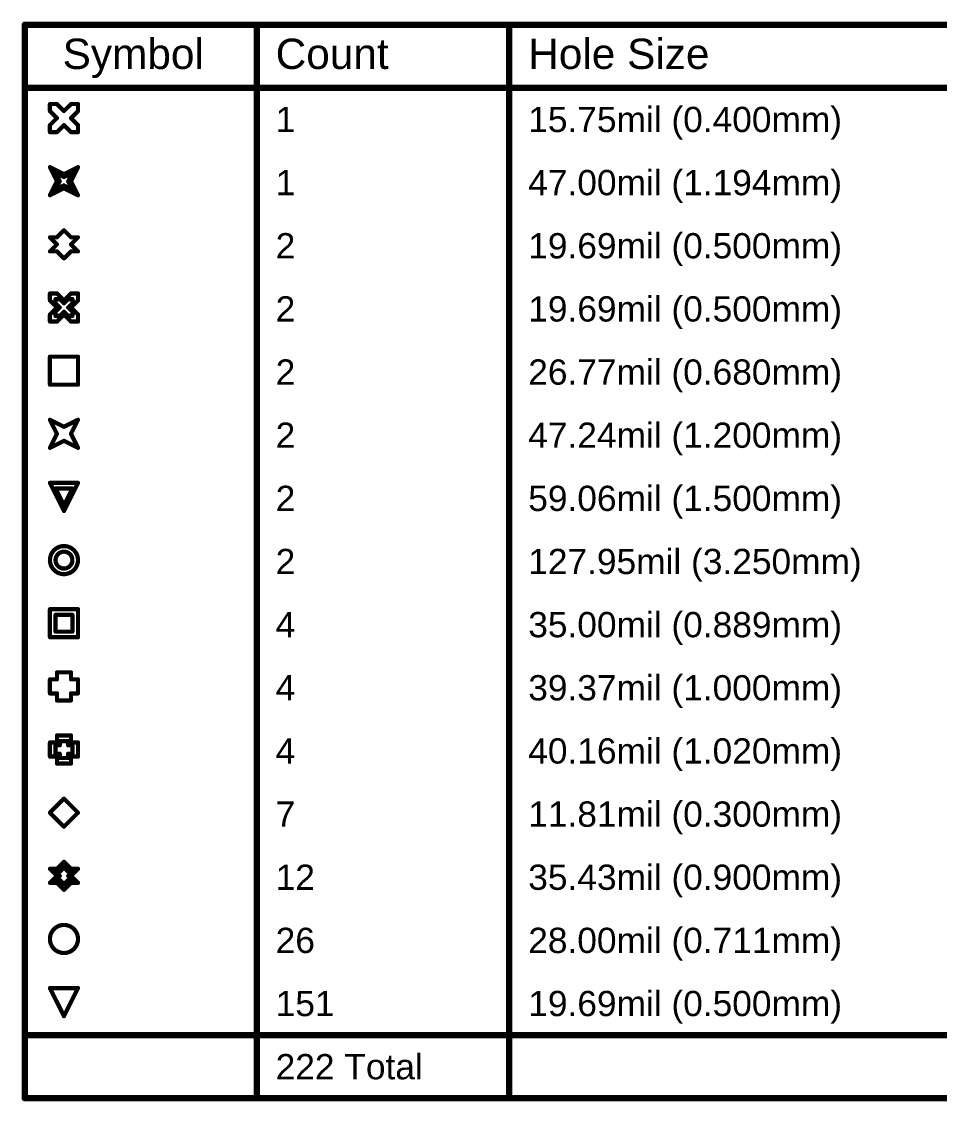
# Model space of a CAD drawing. Header units: inches. Extents: x 0 to 423, y -3 to 110.
# Drawn here: x 74.1 to 129.5, y 45 to 110.2 of the extents above; entities that cross this region are included whole.
import ezdxf

# ---------------------------------------------------------------- set-up
doc = ezdxf.new("R2010")
doc.units = ezdxf.units.IN
doc.layers.add('Drill Drawing', color=1, linetype='Continuous')
doc.styles.add('Arial', font='', dxfattribs={"height": 0.2})
doc.styles.get('Arial').set_extended_font_data('Arial')

msp = doc.modelspace()

# ---------------------------------------------------------------- linework, layer by layer
at = {"layer": 'Drill Drawing'}
for points in [[(74.282, 109.981, 0.381, 0.381, 0), (422.824, 109.981, 0.381, 0.381, 0)], [(74.282, 45.211, 0.381, 0.381, 0), (74.282, 109.981, 0.381, 0.381, 0)], [(88.275, 45.211, 0.381, 0.381, 0), (88.275, 109.981, 0.381, 0.381, 0)], [(103.511, 45.211, 0.381, 0.381, 0), (103.511, 109.981, 0.381, 0.381, 0)], [(74.282, 106.171, 0.381, 0.381, 0), (422.824, 106.171, 0.381, 0.381, 0)], [(75.801, 104.774, 0.254, 0.254, 0), (75.801, 105.197, 0.254, 0.254, 0)], [(75.801, 105.197, 0.254, 0.254, 0), (76.224, 105.197, 0.254, 0.254, 0)], [(75.801, 104.774, 0.254, 0.254, 0), (76.224, 104.35, 0.254, 0.254, 0)], [(76.224, 105.197, 0.254, 0.254, 0), (76.648, 104.774, 0.254, 0.254, 0)], [(76.648, 104.774, 0.254, 0.254, 0), (77.071, 105.197, 0.254, 0.254, 0)], [(77.071, 105.197, 0.254, 0.254, 0), (77.494, 105.197, 0.254, 0.254, 0)], [(77.071, 104.35, 0.254, 0.254, 0), (77.494, 104.774, 0.254, 0.254, 0)], [(77.494, 104.774, 0.254, 0.254, 0), (77.494, 105.197, 0.254, 0.254, 0)], [(75.801, 103.927, 0.254, 0.254, 0), (76.224, 104.35, 0.254, 0.254, 0)], [(77.071, 104.35, 0.254, 0.254, 0), (77.494, 103.927, 0.254, 0.254, 0)], [(75.801, 103.504, 0.254, 0.254, 0), (75.801, 103.927, 0.254, 0.254, 0)], [(75.801, 103.504, 0.254, 0.254, 0), (76.224, 103.504, 0.254, 0.254, 0)], [(76.224, 103.504, 0.254, 0.254, 0), (76.648, 103.927, 0.254, 0.254, 0)], [(76.648, 103.927, 0.254, 0.254, 0), (77.071, 103.504, 0.254, 0.254, 0)], [(77.071, 103.504, 0.254, 0.254, 0), (77.494, 103.504, 0.254, 0.254, 0)], [(77.494, 103.504, 0.254, 0.254, 0), (77.494, 103.927, 0.254, 0.254, 0)], [(75.801, 101.387, 0.254, 0.254, 0), (76.648, 100.964, 0.254, 0.254, 0)], [(75.801, 101.387, 0.254, 0.254, 0), (76.224, 100.54, 0.254, 0.254, 0)], [(76.14, 101.048, 0.254, 0.254, 0), (76.648, 100.794, 0.254, 0.254, 0)], [(76.14, 101.048, 0.254, 0.254, 0), (76.394, 100.54, 0.254, 0.254, 0)], [(76.648, 100.964, 0.254, 0.254, 0), (77.494, 101.387, 0.254, 0.254, 0)], [(76.648, 100.794, 0.254, 0.254, 0), (77.156, 101.048, 0.254, 0.254, 0)], [(76.902, 100.54, 0.254, 0.254, 0), (77.156, 101.048, 0.254, 0.254, 0)], [(77.071, 100.54, 0.254, 0.254, 0), (77.494, 101.387, 0.254, 0.254, 0)], [(75.801, 99.694, 0.254, 0.254, 0), (76.224, 100.54, 0.254, 0.254, 0)], [(76.14, 100.032, 0.254, 0.254, 0), (76.394, 100.54, 0.254, 0.254, 0)], [(76.14, 100.032, 0.254, 0.254, 0), (76.648, 100.286, 0.254, 0.254, 0)], [(76.648, 100.286, 0.254, 0.254, 0), (77.156, 100.032, 0.254, 0.254, 0)], [(76.902, 100.54, 0.254, 0.254, 0), (77.156, 100.032, 0.254, 0.254, 0)], [(77.071, 100.54, 0.254, 0.254, 0), (77.494, 99.694, 0.254, 0.254, 0)], [(75.801, 99.694, 0.254, 0.254, 0), (76.648, 100.117, 0.254, 0.254, 0)], [(76.648, 100.117, 0.254, 0.254, 0), (77.494, 99.694, 0.254, 0.254, 0)], [(75.801, 97.154, 0.254, 0.254, 0), (76.224, 96.73, 0.254, 0.254, 0)], [(75.801, 97.154, 0.254, 0.254, 0), (76.224, 97.154, 0.254, 0.254, 0)], [(76.224, 97.154, 0.254, 0.254, 0), (76.648, 97.577, 0.254, 0.254, 0)], [(76.648, 97.577, 0.254, 0.254, 0), (77.071, 97.154, 0.254, 0.254, 0)], [(77.071, 97.154, 0.254, 0.254, 0), (77.494, 97.154, 0.254, 0.254, 0)], [(77.071, 96.73, 0.254, 0.254, 0), (77.494, 97.154, 0.254, 0.254, 0)], [(75.801, 96.307, 0.254, 0.254, 0), (76.224, 96.73, 0.254, 0.254, 0)], [(75.801, 96.307, 0.254, 0.254, 0), (76.224, 96.307, 0.254, 0.254, 0)], [(76.224, 96.307, 0.254, 0.254, 0), (76.648, 95.884, 0.254, 0.254, 0)], [(76.648, 95.884, 0.254, 0.254, 0), (77.071, 96.307, 0.254, 0.254, 0)], [(77.071, 96.73, 0.254, 0.254, 0), (77.494, 96.307, 0.254, 0.254, 0)], [(77.071, 96.307, 0.254, 0.254, 0), (77.494, 96.307, 0.254, 0.254, 0)], [(75.801, 93.344, 0.254, 0.254, 0), (75.801, 93.767, 0.254, 0.254, 0)], [(75.801, 93.767, 0.254, 0.254, 0), (76.224, 93.767, 0.254, 0.254, 0)], [(76.224, 93.767, 0.254, 0.254, 0), (76.648, 93.344, 0.254, 0.254, 0)], [(76.648, 93.344, 0.254, 0.254, 0), (77.071, 93.767, 0.254, 0.254, 0)], [(77.071, 93.767, 0.254, 0.254, 0), (77.494, 93.767, 0.254, 0.254, 0)], [(77.494, 93.344, 0.254, 0.254, 0), (77.494, 93.767, 0.254, 0.254, 0)], [(75.801, 93.344, 0.254, 0.254, 0), (76.224, 92.92, 0.254, 0.254, 0)], [(76.14, 93.174, 0.254, 0.254, 0), (76.14, 93.428, 0.254, 0.254, 0)], [(76.14, 93.428, 0.254, 0.254, 0), (76.394, 93.428, 0.254, 0.254, 0)], [(76.14, 93.174, 0.254, 0.254, 0), (76.394, 92.92, 0.254, 0.254, 0)], [(76.394, 93.428, 0.254, 0.254, 0), (76.648, 93.174, 0.254, 0.254, 0)], [(76.648, 93.174, 0.254, 0.254, 0), (76.902, 93.428, 0.254, 0.254, 0)], [(76.902, 93.428, 0.254, 0.254, 0), (77.156, 93.428, 0.254, 0.254, 0)], [(76.902, 92.92, 0.254, 0.254, 0), (77.156, 93.174, 0.254, 0.254, 0)], [(77.071, 92.92, 0.254, 0.254, 0), (77.494, 93.344, 0.254, 0.254, 0)], [(77.156, 93.174, 0.254, 0.254, 0), (77.156, 93.428, 0.254, 0.254, 0)], [(75.801, 92.497, 0.254, 0.254, 0), (76.224, 92.92, 0.254, 0.254, 0)], [(75.801, 92.074, 0.254, 0.254, 0), (75.801, 92.497, 0.254, 0.254, 0)], [(76.14, 92.666, 0.254, 0.254, 0), (76.394, 92.92, 0.254, 0.254, 0)], [(76.14, 92.412, 0.254, 0.254, 0), (76.14, 92.666, 0.254, 0.254, 0)], [(76.14, 92.412, 0.254, 0.254, 0), (76.394, 92.412, 0.254, 0.254, 0)], [(76.224, 92.074, 0.254, 0.254, 0), (76.648, 92.497, 0.254, 0.254, 0)], [(76.394, 92.412, 0.254, 0.254, 0), (76.648, 92.666, 0.254, 0.254, 0)], [(76.648, 92.666, 0.254, 0.254, 0), (76.902, 92.412, 0.254, 0.254, 0)], [(76.648, 92.497, 0.254, 0.254, 0), (77.071, 92.074, 0.254, 0.254, 0)], [(76.902, 92.92, 0.254, 0.254, 0), (77.156, 92.666, 0.254, 0.254, 0)], [(76.902, 92.412, 0.254, 0.254, 0), (77.156, 92.412, 0.254, 0.254, 0)], [(77.071, 92.92, 0.254, 0.254, 0), (77.494, 92.497, 0.254, 0.254, 0)], [(77.156, 92.412, 0.254, 0.254, 0), (77.156, 92.666, 0.254, 0.254, 0)], [(77.494, 92.074, 0.254, 0.254, 0), (77.494, 92.497, 0.254, 0.254, 0)], [(75.801, 92.074, 0.254, 0.254, 0), (76.224, 92.074, 0.254, 0.254, 0)], [(77.071, 92.074, 0.254, 0.254, 0), (77.494, 92.074, 0.254, 0.254, 0)], [(75.801, 89.957, 0.254, 0.254, 0), (77.494, 89.957, 0.254, 0.254, 0)], [(75.801, 88.264, 0.254, 0.254, 0), (75.801, 89.957, 0.254, 0.254, 0)], [(77.494, 88.264, 0.254, 0.254, 0), (77.494, 89.957, 0.254, 0.254, 0)], [(75.801, 88.264, 0.254, 0.254, 0), (77.494, 88.264, 0.254, 0.254, 0)], [(75.801, 86.147, 0.254, 0.254, 0), (76.648, 85.724, 0.254, 0.254, 0)], [(75.801, 86.147, 0.254, 0.254, 0), (76.224, 85.3, 0.254, 0.254, 0)], [(76.648, 85.724, 0.254, 0.254, 0), (77.494, 86.147, 0.254, 0.254, 0)], [(77.071, 85.3, 0.254, 0.254, 0), (77.494, 86.147, 0.254, 0.254, 0)], [(75.801, 84.454, 0.254, 0.254, 0), (76.224, 85.3, 0.254, 0.254, 0)], [(77.071, 85.3, 0.254, 0.254, 0), (77.494, 84.454, 0.254, 0.254, 0)], [(75.801, 84.454, 0.254, 0.254, 0), (76.648, 84.877, 0.254, 0.254, 0)], [(76.648, 84.877, 0.254, 0.254, 0), (77.494, 84.454, 0.254, 0.254, 0)], [(75.801, 82.337, 0.254, 0.254, 0), (77.494, 82.337, 0.254, 0.254, 0)], [(75.801, 82.337, 0.254, 0.254, 0), (76.648, 80.644, 0.254, 0.254, 0)], [(76.14, 81.998, 0.254, 0.254, 0), (77.156, 81.998, 0.254, 0.254, 0)], [(76.14, 81.998, 0.254, 0.254, 0), (76.648, 80.982, 0.254, 0.254, 0)], [(76.648, 80.644, 0.254, 0.254, 0), (77.494, 82.337, 0.254, 0.254, 0)], [(76.648, 80.982, 0.254, 0.254, 0), (77.156, 81.998, 0.254, 0.254, 0)], [(75.801, 74.717, 0.254, 0.254, 0), (77.494, 74.717, 0.254, 0.254, 0)], [(75.801, 73.024, 0.254, 0.254, 0), (75.801, 74.717, 0.254, 0.254, 0)], [(76.14, 74.378, 0.254, 0.254, 0), (77.156, 74.378, 0.254, 0.254, 0)], [(76.14, 73.362, 0.254, 0.254, 0), (76.14, 74.378, 0.254, 0.254, 0)], [(77.156, 73.362, 0.254, 0.254, 0), (77.156, 74.378, 0.254, 0.254, 0)], [(77.494, 73.024, 0.254, 0.254, 0), (77.494, 74.717, 0.254, 0.254, 0)], [(75.801, 73.024, 0.254, 0.254, 0), (77.494, 73.024, 0.254, 0.254, 0)], [(76.14, 73.362, 0.254, 0.254, 0), (77.156, 73.362, 0.254, 0.254, 0)], [(76.224, 70.484, 0.254, 0.254, 0), (76.224, 70.907, 0.254, 0.254, 0)], [(76.224, 70.907, 0.254, 0.254, 0), (77.071, 70.907, 0.254, 0.254, 0)], [(77.071, 70.484, 0.254, 0.254, 0), (77.071, 70.907, 0.254, 0.254, 0)], [(75.801, 69.637, 0.254, 0.254, 0), (75.801, 70.484, 0.254, 0.254, 0)], [(75.801, 70.484, 0.254, 0.254, 0), (76.224, 70.484, 0.254, 0.254, 0)], [(77.071, 70.484, 0.254, 0.254, 0), (77.494, 70.484, 0.254, 0.254, 0)], [(77.494, 69.637, 0.254, 0.254, 0), (77.494, 70.484, 0.254, 0.254, 0)], [(75.801, 69.637, 0.254, 0.254, 0), (76.224, 69.637, 0.254, 0.254, 0)], [(76.224, 69.214, 0.254, 0.254, 0), (76.224, 69.637, 0.254, 0.254, 0)], [(77.071, 69.637, 0.254, 0.254, 0), (77.494, 69.637, 0.254, 0.254, 0)], [(77.071, 69.214, 0.254, 0.254, 0), (77.071, 69.637, 0.254, 0.254, 0)], [(76.224, 69.214, 0.254, 0.254, 0), (77.071, 69.214, 0.254, 0.254, 0)], [(76.224, 66.674, 0.254, 0.254, 0), (76.224, 67.097, 0.254, 0.254, 0)], [(76.224, 67.097, 0.254, 0.254, 0), (77.071, 67.097, 0.254, 0.254, 0)], [(77.071, 66.674, 0.254, 0.254, 0), (77.071, 67.097, 0.254, 0.254, 0)], [(75.801, 65.827, 0.254, 0.254, 0), (75.801, 66.674, 0.254, 0.254, 0)], [(75.801, 66.674, 0.254, 0.254, 0), (76.224, 66.674, 0.254, 0.254, 0)], [(76.14, 65.996, 0.254, 0.254, 0), (76.14, 66.504, 0.254, 0.254, 0)], [(76.14, 66.504, 0.254, 0.254, 0), (76.394, 66.504, 0.254, 0.254, 0)], [(76.394, 66.504, 0.254, 0.254, 0), (76.394, 66.758, 0.254, 0.254, 0)], [(76.394, 66.758, 0.254, 0.254, 0), (76.902, 66.758, 0.254, 0.254, 0)], [(76.902, 66.504, 0.254, 0.254, 0), (76.902, 66.758, 0.254, 0.254, 0)], [(76.902, 66.504, 0.254, 0.254, 0), (77.156, 66.504, 0.254, 0.254, 0)], [(77.071, 66.674, 0.254, 0.254, 0), (77.494, 66.674, 0.254, 0.254, 0)], [(77.156, 65.996, 0.254, 0.254, 0), (77.156, 66.504, 0.254, 0.254, 0)], [(77.494, 65.827, 0.254, 0.254, 0), (77.494, 66.674, 0.254, 0.254, 0)], [(75.801, 65.827, 0.254, 0.254, 0), (76.224, 65.827, 0.254, 0.254, 0)], [(76.14, 65.996, 0.254, 0.254, 0), (76.394, 65.996, 0.254, 0.254, 0)], [(76.224, 65.404, 0.254, 0.254, 0), (76.224, 65.827, 0.254, 0.254, 0)], [(76.394, 65.742, 0.254, 0.254, 0), (76.394, 65.996, 0.254, 0.254, 0)], [(76.394, 65.742, 0.254, 0.254, 0), (76.902, 65.742, 0.254, 0.254, 0)], [(76.902, 65.996, 0.254, 0.254, 0), (77.156, 65.996, 0.254, 0.254, 0)], [(76.902, 65.742, 0.254, 0.254, 0), (76.902, 65.996, 0.254, 0.254, 0)], [(77.071, 65.827, 0.254, 0.254, 0), (77.494, 65.827, 0.254, 0.254, 0)], [(77.071, 65.404, 0.254, 0.254, 0), (77.071, 65.827, 0.254, 0.254, 0)], [(76.224, 65.404, 0.254, 0.254, 0), (77.071, 65.404, 0.254, 0.254, 0)], [(75.801, 62.44, 0.254, 0.254, 0), (76.648, 63.287, 0.254, 0.254, 0)], [(76.648, 63.287, 0.254, 0.254, 0), (77.494, 62.44, 0.254, 0.254, 0)], [(75.801, 62.44, 0.254, 0.254, 0), (76.648, 61.594, 0.254, 0.254, 0)], [(76.648, 61.594, 0.254, 0.254, 0), (77.494, 62.44, 0.254, 0.254, 0)], [(76.224, 59.054, 0.254, 0.254, 0), (76.648, 59.477, 0.254, 0.254, 0)], [(76.648, 59.477, 0.254, 0.254, 0), (77.071, 59.054, 0.254, 0.254, 0)], [(75.801, 59.054, 0.254, 0.254, 0), (76.224, 58.63, 0.254, 0.254, 0)], [(75.801, 59.054, 0.254, 0.254, 0), (76.224, 59.054, 0.254, 0.254, 0)], [(75.801, 58.207, 0.254, 0.254, 0), (76.224, 58.63, 0.254, 0.254, 0)], [(76.14, 58.884, 0.254, 0.254, 0), (76.394, 58.63, 0.254, 0.254, 0)], [(76.14, 58.884, 0.254, 0.254, 0), (76.394, 58.884, 0.254, 0.254, 0)], [(76.14, 58.376, 0.254, 0.254, 0), (76.394, 58.63, 0.254, 0.254, 0)], [(76.394, 58.884, 0.254, 0.254, 0), (76.648, 59.138, 0.254, 0.254, 0)], [(76.648, 59.138, 0.254, 0.254, 0), (76.902, 58.884, 0.254, 0.254, 0)], [(76.902, 58.884, 0.254, 0.254, 0), (77.156, 58.884, 0.254, 0.254, 0)], [(76.902, 58.63, 0.254, 0.254, 0), (77.156, 58.884, 0.254, 0.254, 0)], [(76.902, 58.63, 0.254, 0.254, 0), (77.156, 58.376, 0.254, 0.254, 0)], [(77.071, 59.054, 0.254, 0.254, 0), (77.494, 59.054, 0.254, 0.254, 0)], [(77.071, 58.63, 0.254, 0.254, 0), (77.494, 59.054, 0.254, 0.254, 0)], [(77.071, 58.63, 0.254, 0.254, 0), (77.494, 58.207, 0.254, 0.254, 0)], [(75.801, 58.207, 0.254, 0.254, 0), (76.224, 58.207, 0.254, 0.254, 0)], [(76.14, 58.376, 0.254, 0.254, 0), (76.394, 58.376, 0.254, 0.254, 0)], [(76.224, 58.207, 0.254, 0.254, 0), (76.648, 57.784, 0.254, 0.254, 0)], [(76.394, 58.376, 0.254, 0.254, 0), (76.648, 58.122, 0.254, 0.254, 0)], [(76.648, 58.122, 0.254, 0.254, 0), (76.902, 58.376, 0.254, 0.254, 0)], [(76.648, 57.784, 0.254, 0.254, 0), (77.071, 58.207, 0.254, 0.254, 0)], [(76.902, 58.376, 0.254, 0.254, 0), (77.156, 58.376, 0.254, 0.254, 0)], [(77.071, 58.207, 0.254, 0.254, 0), (77.494, 58.207, 0.254, 0.254, 0)], [(75.801, 51.857, 0.254, 0.254, 0), (77.494, 51.857, 0.254, 0.254, 0)], [(75.801, 51.857, 0.254, 0.254, 0), (76.648, 50.164, 0.254, 0.254, 0)], [(76.648, 50.164, 0.254, 0.254, 0), (77.494, 51.857, 0.254, 0.254, 0)], [(74.282, 49.021, 0.381, 0.381, 0), (422.824, 49.021, 0.381, 0.381, 0)], [(74.282, 45.211, 0.381, 0.381, 0), (422.824, 45.211, 0.381, 0.381, 0)]]:
    msp.add_lwpolyline(points, format="xyseb", dxfattribs=at)
for points in [[(74.187, 109.981, 0.191, 0.191, 1), (74.378, 109.981, 0.191, 0.191, 1)], [(74.187, 109.981, 0.191, 0.191, 1), (74.378, 109.981, 0.191, 0.191, 1)], [(88.179, 109.981, 0.191, 0.191, 1), (88.37, 109.981, 0.191, 0.191, 1)], [(103.415, 109.981, 0.191, 0.191, 1), (103.606, 109.981, 0.191, 0.191, 1)], [(74.187, 106.171, 0.191, 0.191, 1), (74.378, 106.171, 0.191, 0.191, 1)], [(75.738, 105.197, 0.127, 0.127, 1), (75.865, 105.197, 0.127, 0.127, 1)], [(75.738, 105.197, 0.127, 0.127, 1), (75.865, 105.197, 0.127, 0.127, 1)], [(75.738, 104.774, 0.127, 0.127, 1), (75.865, 104.774, 0.127, 0.127, 1)], [(75.738, 104.774, 0.127, 0.127, 1), (75.865, 104.774, 0.127, 0.127, 1)], [(76.161, 105.197, 0.127, 0.127, 1), (76.288, 105.197, 0.127, 0.127, 1)], [(76.161, 105.197, 0.127, 0.127, 1), (76.288, 105.197, 0.127, 0.127, 1)], [(76.584, 104.774, 0.127, 0.127, 1), (76.711, 104.774, 0.127, 0.127, 1)], [(76.584, 104.774, 0.127, 0.127, 1), (76.711, 104.774, 0.127, 0.127, 1)], [(77.008, 105.197, 0.127, 0.127, 1), (77.135, 105.197, 0.127, 0.127, 1)], [(77.008, 105.197, 0.127, 0.127, 1), (77.135, 105.197, 0.127, 0.127, 1)], [(77.431, 105.197, 0.127, 0.127, 1), (77.558, 105.197, 0.127, 0.127, 1)], [(77.431, 105.197, 0.127, 0.127, 1), (77.558, 105.197, 0.127, 0.127, 1)], [(77.431, 104.774, 0.127, 0.127, 1), (77.558, 104.774, 0.127, 0.127, 1)], [(77.431, 104.774, 0.127, 0.127, 1), (77.558, 104.774, 0.127, 0.127, 1)], [(76.161, 104.35, 0.127, 0.127, 1), (76.288, 104.35, 0.127, 0.127, 1)], [(76.161, 104.35, 0.127, 0.127, 1), (76.288, 104.35, 0.127, 0.127, 1)], [(77.008, 104.35, 0.127, 0.127, 1), (77.135, 104.35, 0.127, 0.127, 1)], [(77.008, 104.35, 0.127, 0.127, 1), (77.135, 104.35, 0.127, 0.127, 1)], [(75.738, 103.927, 0.127, 0.127, 1), (75.865, 103.927, 0.127, 0.127, 1)], [(75.738, 103.927, 0.127, 0.127, 1), (75.865, 103.927, 0.127, 0.127, 1)], [(75.738, 103.504, 0.127, 0.127, 1), (75.865, 103.504, 0.127, 0.127, 1)], [(75.738, 103.504, 0.127, 0.127, 1), (75.865, 103.504, 0.127, 0.127, 1)], [(76.161, 103.504, 0.127, 0.127, 1), (76.288, 103.504, 0.127, 0.127, 1)], [(76.161, 103.504, 0.127, 0.127, 1), (76.288, 103.504, 0.127, 0.127, 1)], [(76.584, 103.927, 0.127, 0.127, 1), (76.711, 103.927, 0.127, 0.127, 1)], [(76.584, 103.927, 0.127, 0.127, 1), (76.711, 103.927, 0.127, 0.127, 1)], [(77.008, 103.504, 0.127, 0.127, 1), (77.135, 103.504, 0.127, 0.127, 1)], [(77.008, 103.504, 0.127, 0.127, 1), (77.135, 103.504, 0.127, 0.127, 1)], [(77.431, 103.927, 0.127, 0.127, 1), (77.558, 103.927, 0.127, 0.127, 1)], [(77.431, 103.927, 0.127, 0.127, 1), (77.558, 103.927, 0.127, 0.127, 1)], [(77.431, 103.504, 0.127, 0.127, 1), (77.558, 103.504, 0.127, 0.127, 1)], [(77.431, 103.504, 0.127, 0.127, 1), (77.558, 103.504, 0.127, 0.127, 1)], [(75.738, 101.387, 0.127, 0.127, 1), (75.865, 101.387, 0.127, 0.127, 1)], [(75.738, 101.387, 0.127, 0.127, 1), (75.865, 101.387, 0.127, 0.127, 1)], [(76.076, 101.048, 0.127, 0.127, 1), (76.203, 101.048, 0.127, 0.127, 1)], [(76.076, 101.048, 0.127, 0.127, 1), (76.203, 101.048, 0.127, 0.127, 1)], [(76.584, 100.964, 0.127, 0.127, 1), (76.711, 100.964, 0.127, 0.127, 1)], [(76.584, 100.964, 0.127, 0.127, 1), (76.711, 100.964, 0.127, 0.127, 1)], [(77.092, 101.048, 0.127, 0.127, 1), (77.219, 101.048, 0.127, 0.127, 1)], [(77.092, 101.048, 0.127, 0.127, 1), (77.219, 101.048, 0.127, 0.127, 1)], [(77.431, 101.387, 0.127, 0.127, 1), (77.558, 101.387, 0.127, 0.127, 1)], [(77.431, 101.387, 0.127, 0.127, 1), (77.558, 101.387, 0.127, 0.127, 1)], [(76.161, 100.54, 0.127, 0.127, 1), (76.288, 100.54, 0.127, 0.127, 1)], [(76.161, 100.54, 0.127, 0.127, 1), (76.288, 100.54, 0.127, 0.127, 1)], [(76.33, 100.54, 0.127, 0.127, 1), (76.457, 100.54, 0.127, 0.127, 1)], [(76.33, 100.54, 0.127, 0.127, 1), (76.457, 100.54, 0.127, 0.127, 1)], [(76.584, 100.794, 0.127, 0.127, 1), (76.711, 100.794, 0.127, 0.127, 1)], [(76.584, 100.794, 0.127, 0.127, 1), (76.711, 100.794, 0.127, 0.127, 1)], [(76.584, 100.286, 0.127, 0.127, 1), (76.711, 100.286, 0.127, 0.127, 1)], [(76.584, 100.286, 0.127, 0.127, 1), (76.711, 100.286, 0.127, 0.127, 1)], [(76.838, 100.54, 0.127, 0.127, 1), (76.965, 100.54, 0.127, 0.127, 1)], [(76.838, 100.54, 0.127, 0.127, 1), (76.965, 100.54, 0.127, 0.127, 1)], [(77.008, 100.54, 0.127, 0.127, 1), (77.135, 100.54, 0.127, 0.127, 1)], [(77.008, 100.54, 0.127, 0.127, 1), (77.135, 100.54, 0.127, 0.127, 1)], [(75.738, 99.694, 0.127, 0.127, 1), (75.865, 99.694, 0.127, 0.127, 1)], [(75.738, 99.694, 0.127, 0.127, 1), (75.865, 99.694, 0.127, 0.127, 1)], [(76.076, 100.032, 0.127, 0.127, 1), (76.203, 100.032, 0.127, 0.127, 1)], [(76.076, 100.032, 0.127, 0.127, 1), (76.203, 100.032, 0.127, 0.127, 1)], [(76.584, 100.117, 0.127, 0.127, 1), (76.711, 100.117, 0.127, 0.127, 1)], [(76.584, 100.117, 0.127, 0.127, 1), (76.711, 100.117, 0.127, 0.127, 1)], [(77.092, 100.032, 0.127, 0.127, 1), (77.219, 100.032, 0.127, 0.127, 1)], [(77.092, 100.032, 0.127, 0.127, 1), (77.219, 100.032, 0.127, 0.127, 1)], [(77.431, 99.694, 0.127, 0.127, 1), (77.558, 99.694, 0.127, 0.127, 1)], [(77.431, 99.694, 0.127, 0.127, 1), (77.558, 99.694, 0.127, 0.127, 1)], [(75.738, 97.154, 0.127, 0.127, 1), (75.865, 97.154, 0.127, 0.127, 1)], [(75.738, 97.154, 0.127, 0.127, 1), (75.865, 97.154, 0.127, 0.127, 1)], [(76.161, 97.154, 0.127, 0.127, 1), (76.288, 97.154, 0.127, 0.127, 1)], [(76.161, 97.154, 0.127, 0.127, 1), (76.288, 97.154, 0.127, 0.127, 1)], [(76.584, 97.577, 0.127, 0.127, 1), (76.711, 97.577, 0.127, 0.127, 1)], [(76.584, 97.577, 0.127, 0.127, 1), (76.711, 97.577, 0.127, 0.127, 1)], [(77.008, 97.154, 0.127, 0.127, 1), (77.135, 97.154, 0.127, 0.127, 1)], [(77.008, 97.154, 0.127, 0.127, 1), (77.135, 97.154, 0.127, 0.127, 1)], [(77.431, 97.154, 0.127, 0.127, 1), (77.558, 97.154, 0.127, 0.127, 1)], [(77.431, 97.154, 0.127, 0.127, 1), (77.558, 97.154, 0.127, 0.127, 1)], [(75.738, 96.307, 0.127, 0.127, 1), (75.865, 96.307, 0.127, 0.127, 1)], [(75.738, 96.307, 0.127, 0.127, 1), (75.865, 96.307, 0.127, 0.127, 1)], [(76.161, 96.73, 0.127, 0.127, 1), (76.288, 96.73, 0.127, 0.127, 1)], [(76.161, 96.73, 0.127, 0.127, 1), (76.288, 96.73, 0.127, 0.127, 1)], [(76.161, 96.307, 0.127, 0.127, 1), (76.288, 96.307, 0.127, 0.127, 1)], [(76.161, 96.307, 0.127, 0.127, 1), (76.288, 96.307, 0.127, 0.127, 1)], [(77.008, 96.73, 0.127, 0.127, 1), (77.135, 96.73, 0.127, 0.127, 1)], [(77.008, 96.73, 0.127, 0.127, 1), (77.135, 96.73, 0.127, 0.127, 1)], [(77.008, 96.307, 0.127, 0.127, 1), (77.135, 96.307, 0.127, 0.127, 1)], [(77.008, 96.307, 0.127, 0.127, 1), (77.135, 96.307, 0.127, 0.127, 1)], [(77.431, 96.307, 0.127, 0.127, 1), (77.558, 96.307, 0.127, 0.127, 1)], [(77.431, 96.307, 0.127, 0.127, 1), (77.558, 96.307, 0.127, 0.127, 1)], [(76.584, 95.884, 0.127, 0.127, 1), (76.711, 95.884, 0.127, 0.127, 1)], [(76.584, 95.884, 0.127, 0.127, 1), (76.711, 95.884, 0.127, 0.127, 1)], [(75.738, 93.767, 0.127, 0.127, 1), (75.865, 93.767, 0.127, 0.127, 1)], [(75.738, 93.767, 0.127, 0.127, 1), (75.865, 93.767, 0.127, 0.127, 1)], [(76.161, 93.767, 0.127, 0.127, 1), (76.288, 93.767, 0.127, 0.127, 1)], [(76.161, 93.767, 0.127, 0.127, 1), (76.288, 93.767, 0.127, 0.127, 1)], [(77.008, 93.767, 0.127, 0.127, 1), (77.135, 93.767, 0.127, 0.127, 1)], [(77.008, 93.767, 0.127, 0.127, 1), (77.135, 93.767, 0.127, 0.127, 1)], [(77.431, 93.767, 0.127, 0.127, 1), (77.558, 93.767, 0.127, 0.127, 1)], [(77.431, 93.767, 0.127, 0.127, 1), (77.558, 93.767, 0.127, 0.127, 1)], [(75.738, 93.344, 0.127, 0.127, 1), (75.865, 93.344, 0.127, 0.127, 1)], [(75.738, 93.344, 0.127, 0.127, 1), (75.865, 93.344, 0.127, 0.127, 1)], [(76.076, 93.428, 0.127, 0.127, 1), (76.203, 93.428, 0.127, 0.127, 1)], [(76.076, 93.428, 0.127, 0.127, 1), (76.203, 93.428, 0.127, 0.127, 1)], [(76.076, 93.174, 0.127, 0.127, 1), (76.203, 93.174, 0.127, 0.127, 1)], [(76.076, 93.174, 0.127, 0.127, 1), (76.203, 93.174, 0.127, 0.127, 1)], [(76.33, 93.428, 0.127, 0.127, 1), (76.457, 93.428, 0.127, 0.127, 1)], [(76.33, 93.428, 0.127, 0.127, 1), (76.457, 93.428, 0.127, 0.127, 1)], [(76.584, 93.344, 0.127, 0.127, 1), (76.711, 93.344, 0.127, 0.127, 1)], [(76.584, 93.344, 0.127, 0.127, 1), (76.711, 93.344, 0.127, 0.127, 1)], [(76.584, 93.174, 0.127, 0.127, 1), (76.711, 93.174, 0.127, 0.127, 1)], [(76.584, 93.174, 0.127, 0.127, 1), (76.711, 93.174, 0.127, 0.127, 1)], [(76.838, 93.428, 0.127, 0.127, 1), (76.965, 93.428, 0.127, 0.127, 1)], [(76.838, 93.428, 0.127, 0.127, 1), (76.965, 93.428, 0.127, 0.127, 1)], [(77.092, 93.428, 0.127, 0.127, 1), (77.219, 93.428, 0.127, 0.127, 1)], [(77.092, 93.428, 0.127, 0.127, 1), (77.219, 93.428, 0.127, 0.127, 1)], [(77.092, 93.174, 0.127, 0.127, 1), (77.219, 93.174, 0.127, 0.127, 1)], [(77.092, 93.174, 0.127, 0.127, 1), (77.219, 93.174, 0.127, 0.127, 1)], [(77.431, 93.344, 0.127, 0.127, 1), (77.558, 93.344, 0.127, 0.127, 1)], [(77.431, 93.344, 0.127, 0.127, 1), (77.558, 93.344, 0.127, 0.127, 1)], [(75.738, 92.497, 0.127, 0.127, 1), (75.865, 92.497, 0.127, 0.127, 1)], [(75.738, 92.497, 0.127, 0.127, 1), (75.865, 92.497, 0.127, 0.127, 1)], [(76.076, 92.666, 0.127, 0.127, 1), (76.203, 92.666, 0.127, 0.127, 1)], [(76.076, 92.666, 0.127, 0.127, 1), (76.203, 92.666, 0.127, 0.127, 1)], [(76.076, 92.412, 0.127, 0.127, 1), (76.203, 92.412, 0.127, 0.127, 1)], [(76.076, 92.412, 0.127, 0.127, 1), (76.203, 92.412, 0.127, 0.127, 1)], [(76.161, 92.92, 0.127, 0.127, 1), (76.288, 92.92, 0.127, 0.127, 1)], [(76.161, 92.92, 0.127, 0.127, 1), (76.288, 92.92, 0.127, 0.127, 1)], [(76.33, 92.92, 0.127, 0.127, 1), (76.457, 92.92, 0.127, 0.127, 1)], [(76.33, 92.92, 0.127, 0.127, 1), (76.457, 92.92, 0.127, 0.127, 1)], [(76.33, 92.412, 0.127, 0.127, 1), (76.457, 92.412, 0.127, 0.127, 1)], [(76.33, 92.412, 0.127, 0.127, 1), (76.457, 92.412, 0.127, 0.127, 1)], [(76.584, 92.666, 0.127, 0.127, 1), (76.711, 92.666, 0.127, 0.127, 1)], [(76.584, 92.666, 0.127, 0.127, 1), (76.711, 92.666, 0.127, 0.127, 1)], [(76.584, 92.497, 0.127, 0.127, 1), (76.711, 92.497, 0.127, 0.127, 1)], [(76.584, 92.497, 0.127, 0.127, 1), (76.711, 92.497, 0.127, 0.127, 1)], [(76.838, 92.92, 0.127, 0.127, 1), (76.965, 92.92, 0.127, 0.127, 1)], [(76.838, 92.92, 0.127, 0.127, 1), (76.965, 92.92, 0.127, 0.127, 1)], [(76.838, 92.412, 0.127, 0.127, 1), (76.965, 92.412, 0.127, 0.127, 1)], [(76.838, 92.412, 0.127, 0.127, 1), (76.965, 92.412, 0.127, 0.127, 1)], [(77.008, 92.92, 0.127, 0.127, 1), (77.135, 92.92, 0.127, 0.127, 1)], [(77.008, 92.92, 0.127, 0.127, 1), (77.135, 92.92, 0.127, 0.127, 1)], [(77.092, 92.666, 0.127, 0.127, 1), (77.219, 92.666, 0.127, 0.127, 1)], [(77.092, 92.666, 0.127, 0.127, 1), (77.219, 92.666, 0.127, 0.127, 1)], [(77.092, 92.412, 0.127, 0.127, 1), (77.219, 92.412, 0.127, 0.127, 1)], [(77.092, 92.412, 0.127, 0.127, 1), (77.219, 92.412, 0.127, 0.127, 1)], [(77.431, 92.497, 0.127, 0.127, 1), (77.558, 92.497, 0.127, 0.127, 1)], [(77.431, 92.497, 0.127, 0.127, 1), (77.558, 92.497, 0.127, 0.127, 1)], [(75.738, 92.074, 0.127, 0.127, 1), (75.865, 92.074, 0.127, 0.127, 1)], [(75.738, 92.074, 0.127, 0.127, 1), (75.865, 92.074, 0.127, 0.127, 1)], [(76.161, 92.074, 0.127, 0.127, 1), (76.288, 92.074, 0.127, 0.127, 1)], [(76.161, 92.074, 0.127, 0.127, 1), (76.288, 92.074, 0.127, 0.127, 1)], [(77.008, 92.074, 0.127, 0.127, 1), (77.135, 92.074, 0.127, 0.127, 1)], [(77.008, 92.074, 0.127, 0.127, 1), (77.135, 92.074, 0.127, 0.127, 1)], [(77.431, 92.074, 0.127, 0.127, 1), (77.558, 92.074, 0.127, 0.127, 1)], [(77.431, 92.074, 0.127, 0.127, 1), (77.558, 92.074, 0.127, 0.127, 1)], [(75.738, 89.957, 0.127, 0.127, 1), (75.865, 89.957, 0.127, 0.127, 1)], [(75.738, 89.957, 0.127, 0.127, 1), (75.865, 89.957, 0.127, 0.127, 1)], [(77.431, 89.957, 0.127, 0.127, 1), (77.558, 89.957, 0.127, 0.127, 1)], [(77.431, 89.957, 0.127, 0.127, 1), (77.558, 89.957, 0.127, 0.127, 1)], [(75.738, 88.264, 0.127, 0.127, 1), (75.865, 88.264, 0.127, 0.127, 1)], [(75.738, 88.264, 0.127, 0.127, 1), (75.865, 88.264, 0.127, 0.127, 1)], [(77.431, 88.264, 0.127, 0.127, 1), (77.558, 88.264, 0.127, 0.127, 1)], [(77.431, 88.264, 0.127, 0.127, 1), (77.558, 88.264, 0.127, 0.127, 1)], [(75.738, 86.147, 0.127, 0.127, 1), (75.865, 86.147, 0.127, 0.127, 1)], [(75.738, 86.147, 0.127, 0.127, 1), (75.865, 86.147, 0.127, 0.127, 1)], [(77.431, 86.147, 0.127, 0.127, 1), (77.558, 86.147, 0.127, 0.127, 1)], [(77.431, 86.147, 0.127, 0.127, 1), (77.558, 86.147, 0.127, 0.127, 1)], [(76.161, 85.3, 0.127, 0.127, 1), (76.288, 85.3, 0.127, 0.127, 1)], [(76.161, 85.3, 0.127, 0.127, 1), (76.288, 85.3, 0.127, 0.127, 1)], [(76.584, 85.724, 0.127, 0.127, 1), (76.711, 85.724, 0.127, 0.127, 1)], [(76.584, 85.724, 0.127, 0.127, 1), (76.711, 85.724, 0.127, 0.127, 1)], [(77.008, 85.3, 0.127, 0.127, 1), (77.135, 85.3, 0.127, 0.127, 1)], [(77.008, 85.3, 0.127, 0.127, 1), (77.135, 85.3, 0.127, 0.127, 1)], [(76.584, 84.877, 0.127, 0.127, 1), (76.711, 84.877, 0.127, 0.127, 1)], [(76.584, 84.877, 0.127, 0.127, 1), (76.711, 84.877, 0.127, 0.127, 1)], [(75.738, 84.454, 0.127, 0.127, 1), (75.865, 84.454, 0.127, 0.127, 1)], [(75.738, 84.454, 0.127, 0.127, 1), (75.865, 84.454, 0.127, 0.127, 1)], [(77.431, 84.454, 0.127, 0.127, 1), (77.558, 84.454, 0.127, 0.127, 1)], [(77.431, 84.454, 0.127, 0.127, 1), (77.558, 84.454, 0.127, 0.127, 1)], [(75.738, 82.337, 0.127, 0.127, 1), (75.865, 82.337, 0.127, 0.127, 1)], [(75.738, 82.337, 0.127, 0.127, 1), (75.865, 82.337, 0.127, 0.127, 1)], [(76.076, 81.998, 0.127, 0.127, 1), (76.203, 81.998, 0.127, 0.127, 1)], [(76.076, 81.998, 0.127, 0.127, 1), (76.203, 81.998, 0.127, 0.127, 1)], [(77.092, 81.998, 0.127, 0.127, 1), (77.219, 81.998, 0.127, 0.127, 1)], [(77.092, 81.998, 0.127, 0.127, 1), (77.219, 81.998, 0.127, 0.127, 1)], [(77.431, 82.337, 0.127, 0.127, 1), (77.558, 82.337, 0.127, 0.127, 1)], [(77.431, 82.337, 0.127, 0.127, 1), (77.558, 82.337, 0.127, 0.127, 1)], [(76.584, 80.982, 0.127, 0.127, 1), (76.711, 80.982, 0.127, 0.127, 1)], [(76.584, 80.982, 0.127, 0.127, 1), (76.711, 80.982, 0.127, 0.127, 1)], [(76.584, 80.644, 0.127, 0.127, 1), (76.711, 80.644, 0.127, 0.127, 1)], [(76.584, 80.644, 0.127, 0.127, 1), (76.711, 80.644, 0.127, 0.127, 1)], [(77.494, 77.68, 0.254, 0.254, 1), (75.801, 77.68, 0.254, 0.254, 1)], [(77.156, 77.68, 0.254, 0.254, 1), (76.14, 77.68, 0.254, 0.254, 1)], [(75.738, 77.68, 0.127, 0.127, 1), (75.865, 77.68, 0.127, 0.127, 1)], [(76.076, 77.68, 0.127, 0.127, 1), (76.203, 77.68, 0.127, 0.127, 1)], [(77.092, 77.68, 0.127, 0.127, 1), (77.219, 77.68, 0.127, 0.127, 1)], [(77.431, 77.68, 0.127, 0.127, 1), (77.558, 77.68, 0.127, 0.127, 1)], [(75.738, 74.717, 0.127, 0.127, 1), (75.865, 74.717, 0.127, 0.127, 1)], [(75.738, 74.717, 0.127, 0.127, 1), (75.865, 74.717, 0.127, 0.127, 1)], [(76.076, 74.378, 0.127, 0.127, 1), (76.203, 74.378, 0.127, 0.127, 1)], [(76.076, 74.378, 0.127, 0.127, 1), (76.203, 74.378, 0.127, 0.127, 1)], [(77.092, 74.378, 0.127, 0.127, 1), (77.219, 74.378, 0.127, 0.127, 1)], [(77.092, 74.378, 0.127, 0.127, 1), (77.219, 74.378, 0.127, 0.127, 1)], [(77.431, 74.717, 0.127, 0.127, 1), (77.558, 74.717, 0.127, 0.127, 1)], [(77.431, 74.717, 0.127, 0.127, 1), (77.558, 74.717, 0.127, 0.127, 1)], [(75.738, 73.024, 0.127, 0.127, 1), (75.865, 73.024, 0.127, 0.127, 1)], [(75.738, 73.024, 0.127, 0.127, 1), (75.865, 73.024, 0.127, 0.127, 1)], [(76.076, 73.362, 0.127, 0.127, 1), (76.203, 73.362, 0.127, 0.127, 1)], [(76.076, 73.362, 0.127, 0.127, 1), (76.203, 73.362, 0.127, 0.127, 1)], [(77.092, 73.362, 0.127, 0.127, 1), (77.219, 73.362, 0.127, 0.127, 1)], [(77.092, 73.362, 0.127, 0.127, 1), (77.219, 73.362, 0.127, 0.127, 1)], [(77.431, 73.024, 0.127, 0.127, 1), (77.558, 73.024, 0.127, 0.127, 1)], [(77.431, 73.024, 0.127, 0.127, 1), (77.558, 73.024, 0.127, 0.127, 1)], [(76.161, 70.907, 0.127, 0.127, 1), (76.288, 70.907, 0.127, 0.127, 1)], [(76.161, 70.907, 0.127, 0.127, 1), (76.288, 70.907, 0.127, 0.127, 1)], [(77.008, 70.907, 0.127, 0.127, 1), (77.135, 70.907, 0.127, 0.127, 1)], [(77.008, 70.907, 0.127, 0.127, 1), (77.135, 70.907, 0.127, 0.127, 1)], [(75.738, 70.484, 0.127, 0.127, 1), (75.865, 70.484, 0.127, 0.127, 1)], [(75.738, 70.484, 0.127, 0.127, 1), (75.865, 70.484, 0.127, 0.127, 1)], [(76.161, 70.484, 0.127, 0.127, 1), (76.288, 70.484, 0.127, 0.127, 1)], [(76.161, 70.484, 0.127, 0.127, 1), (76.288, 70.484, 0.127, 0.127, 1)], [(77.008, 70.484, 0.127, 0.127, 1), (77.135, 70.484, 0.127, 0.127, 1)], [(77.008, 70.484, 0.127, 0.127, 1), (77.135, 70.484, 0.127, 0.127, 1)], [(77.431, 70.484, 0.127, 0.127, 1), (77.558, 70.484, 0.127, 0.127, 1)], [(77.431, 70.484, 0.127, 0.127, 1), (77.558, 70.484, 0.127, 0.127, 1)], [(75.738, 69.637, 0.127, 0.127, 1), (75.865, 69.637, 0.127, 0.127, 1)], [(75.738, 69.637, 0.127, 0.127, 1), (75.865, 69.637, 0.127, 0.127, 1)], [(76.161, 69.637, 0.127, 0.127, 1), (76.288, 69.637, 0.127, 0.127, 1)], [(76.161, 69.637, 0.127, 0.127, 1), (76.288, 69.637, 0.127, 0.127, 1)], [(77.008, 69.637, 0.127, 0.127, 1), (77.135, 69.637, 0.127, 0.127, 1)], [(77.008, 69.637, 0.127, 0.127, 1), (77.135, 69.637, 0.127, 0.127, 1)], [(77.431, 69.637, 0.127, 0.127, 1), (77.558, 69.637, 0.127, 0.127, 1)], [(77.431, 69.637, 0.127, 0.127, 1), (77.558, 69.637, 0.127, 0.127, 1)], [(76.161, 69.214, 0.127, 0.127, 1), (76.288, 69.214, 0.127, 0.127, 1)], [(76.161, 69.214, 0.127, 0.127, 1), (76.288, 69.214, 0.127, 0.127, 1)], [(77.008, 69.214, 0.127, 0.127, 1), (77.135, 69.214, 0.127, 0.127, 1)], [(77.008, 69.214, 0.127, 0.127, 1), (77.135, 69.214, 0.127, 0.127, 1)], [(76.161, 67.097, 0.127, 0.127, 1), (76.288, 67.097, 0.127, 0.127, 1)], [(76.161, 67.097, 0.127, 0.127, 1), (76.288, 67.097, 0.127, 0.127, 1)], [(77.008, 67.097, 0.127, 0.127, 1), (77.135, 67.097, 0.127, 0.127, 1)], [(77.008, 67.097, 0.127, 0.127, 1), (77.135, 67.097, 0.127, 0.127, 1)], [(75.738, 66.674, 0.127, 0.127, 1), (75.865, 66.674, 0.127, 0.127, 1)], [(75.738, 66.674, 0.127, 0.127, 1), (75.865, 66.674, 0.127, 0.127, 1)], [(76.076, 66.504, 0.127, 0.127, 1), (76.203, 66.504, 0.127, 0.127, 1)], [(76.076, 66.504, 0.127, 0.127, 1), (76.203, 66.504, 0.127, 0.127, 1)], [(76.161, 66.674, 0.127, 0.127, 1), (76.288, 66.674, 0.127, 0.127, 1)], [(76.161, 66.674, 0.127, 0.127, 1), (76.288, 66.674, 0.127, 0.127, 1)], [(76.33, 66.758, 0.127, 0.127, 1), (76.457, 66.758, 0.127, 0.127, 1)], [(76.33, 66.758, 0.127, 0.127, 1), (76.457, 66.758, 0.127, 0.127, 1)], [(76.33, 66.504, 0.127, 0.127, 1), (76.457, 66.504, 0.127, 0.127, 1)], [(76.33, 66.504, 0.127, 0.127, 1), (76.457, 66.504, 0.127, 0.127, 1)], [(76.838, 66.758, 0.127, 0.127, 1), (76.965, 66.758, 0.127, 0.127, 1)], [(76.838, 66.758, 0.127, 0.127, 1), (76.965, 66.758, 0.127, 0.127, 1)], [(76.838, 66.504, 0.127, 0.127, 1), (76.965, 66.504, 0.127, 0.127, 1)], [(76.838, 66.504, 0.127, 0.127, 1), (76.965, 66.504, 0.127, 0.127, 1)], [(77.008, 66.674, 0.127, 0.127, 1), (77.135, 66.674, 0.127, 0.127, 1)], [(77.008, 66.674, 0.127, 0.127, 1), (77.135, 66.674, 0.127, 0.127, 1)], [(77.092, 66.504, 0.127, 0.127, 1), (77.219, 66.504, 0.127, 0.127, 1)], [(77.092, 66.504, 0.127, 0.127, 1), (77.219, 66.504, 0.127, 0.127, 1)], [(77.431, 66.674, 0.127, 0.127, 1), (77.558, 66.674, 0.127, 0.127, 1)], [(77.431, 66.674, 0.127, 0.127, 1), (77.558, 66.674, 0.127, 0.127, 1)], [(75.738, 65.827, 0.127, 0.127, 1), (75.865, 65.827, 0.127, 0.127, 1)], [(75.738, 65.827, 0.127, 0.127, 1), (75.865, 65.827, 0.127, 0.127, 1)], [(76.076, 65.996, 0.127, 0.127, 1), (76.203, 65.996, 0.127, 0.127, 1)], [(76.076, 65.996, 0.127, 0.127, 1), (76.203, 65.996, 0.127, 0.127, 1)], [(76.161, 65.827, 0.127, 0.127, 1), (76.288, 65.827, 0.127, 0.127, 1)], [(76.161, 65.827, 0.127, 0.127, 1), (76.288, 65.827, 0.127, 0.127, 1)], [(76.33, 65.996, 0.127, 0.127, 1), (76.457, 65.996, 0.127, 0.127, 1)], [(76.33, 65.996, 0.127, 0.127, 1), (76.457, 65.996, 0.127, 0.127, 1)], [(76.33, 65.742, 0.127, 0.127, 1), (76.457, 65.742, 0.127, 0.127, 1)], [(76.33, 65.742, 0.127, 0.127, 1), (76.457, 65.742, 0.127, 0.127, 1)], [(76.838, 65.996, 0.127, 0.127, 1), (76.965, 65.996, 0.127, 0.127, 1)], [(76.838, 65.996, 0.127, 0.127, 1), (76.965, 65.996, 0.127, 0.127, 1)], [(76.838, 65.742, 0.127, 0.127, 1), (76.965, 65.742, 0.127, 0.127, 1)], [(76.838, 65.742, 0.127, 0.127, 1), (76.965, 65.742, 0.127, 0.127, 1)], [(77.008, 65.827, 0.127, 0.127, 1), (77.135, 65.827, 0.127, 0.127, 1)], [(77.008, 65.827, 0.127, 0.127, 1), (77.135, 65.827, 0.127, 0.127, 1)], [(77.092, 65.996, 0.127, 0.127, 1), (77.219, 65.996, 0.127, 0.127, 1)], [(77.092, 65.996, 0.127, 0.127, 1), (77.219, 65.996, 0.127, 0.127, 1)], [(77.431, 65.827, 0.127, 0.127, 1), (77.558, 65.827, 0.127, 0.127, 1)], [(77.431, 65.827, 0.127, 0.127, 1), (77.558, 65.827, 0.127, 0.127, 1)], [(76.161, 65.404, 0.127, 0.127, 1), (76.288, 65.404, 0.127, 0.127, 1)], [(76.161, 65.404, 0.127, 0.127, 1), (76.288, 65.404, 0.127, 0.127, 1)], [(77.008, 65.404, 0.127, 0.127, 1), (77.135, 65.404, 0.127, 0.127, 1)], [(77.008, 65.404, 0.127, 0.127, 1), (77.135, 65.404, 0.127, 0.127, 1)], [(76.584, 63.287, 0.127, 0.127, 1), (76.711, 63.287, 0.127, 0.127, 1)], [(76.584, 63.287, 0.127, 0.127, 1), (76.711, 63.287, 0.127, 0.127, 1)], [(75.738, 62.44, 0.127, 0.127, 1), (75.865, 62.44, 0.127, 0.127, 1)], [(75.738, 62.44, 0.127, 0.127, 1), (75.865, 62.44, 0.127, 0.127, 1)], [(77.431, 62.44, 0.127, 0.127, 1), (77.558, 62.44, 0.127, 0.127, 1)], [(77.431, 62.44, 0.127, 0.127, 1), (77.558, 62.44, 0.127, 0.127, 1)], [(76.584, 61.594, 0.127, 0.127, 1), (76.711, 61.594, 0.127, 0.127, 1)], [(76.584, 61.594, 0.127, 0.127, 1), (76.711, 61.594, 0.127, 0.127, 1)], [(76.584, 59.477, 0.127, 0.127, 1), (76.711, 59.477, 0.127, 0.127, 1)], [(76.584, 59.477, 0.127, 0.127, 1), (76.711, 59.477, 0.127, 0.127, 1)], [(75.738, 59.054, 0.127, 0.127, 1), (75.865, 59.054, 0.127, 0.127, 1)], [(75.738, 59.054, 0.127, 0.127, 1), (75.865, 59.054, 0.127, 0.127, 1)], [(76.076, 58.884, 0.127, 0.127, 1), (76.203, 58.884, 0.127, 0.127, 1)], [(76.076, 58.884, 0.127, 0.127, 1), (76.203, 58.884, 0.127, 0.127, 1)], [(76.161, 59.054, 0.127, 0.127, 1), (76.288, 59.054, 0.127, 0.127, 1)], [(76.161, 59.054, 0.127, 0.127, 1), (76.288, 59.054, 0.127, 0.127, 1)], [(76.161, 58.63, 0.127, 0.127, 1), (76.288, 58.63, 0.127, 0.127, 1)], [(76.161, 58.63, 0.127, 0.127, 1), (76.288, 58.63, 0.127, 0.127, 1)], [(76.33, 58.884, 0.127, 0.127, 1), (76.457, 58.884, 0.127, 0.127, 1)], [(76.33, 58.884, 0.127, 0.127, 1), (76.457, 58.884, 0.127, 0.127, 1)], [(76.33, 58.63, 0.127, 0.127, 1), (76.457, 58.63, 0.127, 0.127, 1)], [(76.33, 58.63, 0.127, 0.127, 1), (76.457, 58.63, 0.127, 0.127, 1)], [(76.584, 59.138, 0.127, 0.127, 1), (76.711, 59.138, 0.127, 0.127, 1)], [(76.584, 59.138, 0.127, 0.127, 1), (76.711, 59.138, 0.127, 0.127, 1)], [(76.838, 58.884, 0.127, 0.127, 1), (76.965, 58.884, 0.127, 0.127, 1)], [(76.838, 58.884, 0.127, 0.127, 1), (76.965, 58.884, 0.127, 0.127, 1)], [(76.838, 58.63, 0.127, 0.127, 1), (76.965, 58.63, 0.127, 0.127, 1)], [(76.838, 58.63, 0.127, 0.127, 1), (76.965, 58.63, 0.127, 0.127, 1)], [(77.008, 59.054, 0.127, 0.127, 1), (77.135, 59.054, 0.127, 0.127, 1)], [(77.008, 59.054, 0.127, 0.127, 1), (77.135, 59.054, 0.127, 0.127, 1)], [(77.008, 58.63, 0.127, 0.127, 1), (77.135, 58.63, 0.127, 0.127, 1)], [(77.008, 58.63, 0.127, 0.127, 1), (77.135, 58.63, 0.127, 0.127, 1)], [(77.092, 58.884, 0.127, 0.127, 1), (77.219, 58.884, 0.127, 0.127, 1)], [(77.092, 58.884, 0.127, 0.127, 1), (77.219, 58.884, 0.127, 0.127, 1)], [(77.431, 59.054, 0.127, 0.127, 1), (77.558, 59.054, 0.127, 0.127, 1)], [(77.431, 59.054, 0.127, 0.127, 1), (77.558, 59.054, 0.127, 0.127, 1)], [(75.738, 58.207, 0.127, 0.127, 1), (75.865, 58.207, 0.127, 0.127, 1)], [(75.738, 58.207, 0.127, 0.127, 1), (75.865, 58.207, 0.127, 0.127, 1)], [(76.076, 58.376, 0.127, 0.127, 1), (76.203, 58.376, 0.127, 0.127, 1)], [(76.076, 58.376, 0.127, 0.127, 1), (76.203, 58.376, 0.127, 0.127, 1)], [(76.161, 58.207, 0.127, 0.127, 1), (76.288, 58.207, 0.127, 0.127, 1)], [(76.161, 58.207, 0.127, 0.127, 1), (76.288, 58.207, 0.127, 0.127, 1)], [(76.33, 58.376, 0.127, 0.127, 1), (76.457, 58.376, 0.127, 0.127, 1)], [(76.33, 58.376, 0.127, 0.127, 1), (76.457, 58.376, 0.127, 0.127, 1)], [(76.584, 58.122, 0.127, 0.127, 1), (76.711, 58.122, 0.127, 0.127, 1)], [(76.584, 58.122, 0.127, 0.127, 1), (76.711, 58.122, 0.127, 0.127, 1)], [(76.838, 58.376, 0.127, 0.127, 1), (76.965, 58.376, 0.127, 0.127, 1)], [(76.838, 58.376, 0.127, 0.127, 1), (76.965, 58.376, 0.127, 0.127, 1)], [(77.008, 58.207, 0.127, 0.127, 1), (77.135, 58.207, 0.127, 0.127, 1)], [(77.008, 58.207, 0.127, 0.127, 1), (77.135, 58.207, 0.127, 0.127, 1)], [(77.092, 58.376, 0.127, 0.127, 1), (77.219, 58.376, 0.127, 0.127, 1)], [(77.092, 58.376, 0.127, 0.127, 1), (77.219, 58.376, 0.127, 0.127, 1)], [(77.431, 58.207, 0.127, 0.127, 1), (77.558, 58.207, 0.127, 0.127, 1)], [(77.431, 58.207, 0.127, 0.127, 1), (77.558, 58.207, 0.127, 0.127, 1)], [(76.584, 57.784, 0.127, 0.127, 1), (76.711, 57.784, 0.127, 0.127, 1)], [(76.584, 57.784, 0.127, 0.127, 1), (76.711, 57.784, 0.127, 0.127, 1)], [(77.494, 54.82, 0.254, 0.254, 1), (75.801, 54.82, 0.254, 0.254, 1)], [(75.738, 54.82, 0.127, 0.127, 1), (75.865, 54.82, 0.127, 0.127, 1)], [(77.431, 54.82, 0.127, 0.127, 1), (77.558, 54.82, 0.127, 0.127, 1)], [(75.738, 51.857, 0.127, 0.127, 1), (75.865, 51.857, 0.127, 0.127, 1)], [(75.738, 51.857, 0.127, 0.127, 1), (75.865, 51.857, 0.127, 0.127, 1)], [(77.431, 51.857, 0.127, 0.127, 1), (77.558, 51.857, 0.127, 0.127, 1)], [(77.431, 51.857, 0.127, 0.127, 1), (77.558, 51.857, 0.127, 0.127, 1)], [(76.584, 50.164, 0.127, 0.127, 1), (76.711, 50.164, 0.127, 0.127, 1)], [(76.584, 50.164, 0.127, 0.127, 1), (76.711, 50.164, 0.127, 0.127, 1)], [(74.187, 49.021, 0.191, 0.191, 1), (74.378, 49.021, 0.191, 0.191, 1)], [(74.187, 45.211, 0.191, 0.191, 1), (74.378, 45.211, 0.191, 0.191, 1)], [(74.187, 45.211, 0.191, 0.191, 1), (74.378, 45.211, 0.191, 0.191, 1)], [(88.179, 45.211, 0.191, 0.191, 1), (88.37, 45.211, 0.191, 0.191, 1)], [(103.415, 45.211, 0.191, 0.191, 1), (103.606, 45.211, 0.191, 0.191, 1)]]:
    msp.add_lwpolyline(points, format="xyseb", close=True, dxfattribs=at)

# ---------------------------------------------------------------- texts
at = {"layer": 'Drill Drawing', "style": 'Arial'}
for s, height, p in [('Symbol', 1.8288, (76.568, 107.314)), ('Count', 1.8288, (89.418, 107.314)), ('Hole Size', 1.8288, (104.654, 107.314)), ('1', 1.524, (89.418, 103.504)), ('15.75mil (0.400mm)', 1.524, (104.654, 103.504)), ('1', 1.524, (89.418, 99.694)), ('47.00mil (1.194mm)', 1.524, (104.654, 99.694)), ('2', 1.524, (89.418, 95.884)), ('19.69mil (0.500mm)', 1.524, (104.654, 95.884)), ('2', 1.524, (89.418, 92.074)), ('19.69mil (0.500mm)', 1.524, (104.654, 92.074)), ('2', 1.524, (89.418, 88.264)), ('26.77mil (0.680mm)', 1.524, (104.654, 88.264)), ('2', 1.524, (89.418, 84.454)), ('47.24mil (1.200mm)', 1.524, (104.654, 84.454)), ('2', 1.524, (89.418, 80.644)), ('59.06mil (1.500mm)', 1.524, (104.654, 80.644)), ('2', 1.524, (89.418, 76.834)), ('127.95mil (3.250mm)', 1.524, (104.654, 76.834)), ('4', 1.524, (89.418, 73.024)), ('35.00mil (0.889mm)', 1.524, (104.654, 73.024)), ('4', 1.524, (89.418, 69.214)), ('39.37mil (1.000mm)', 1.524, (104.654, 69.214)), ('4', 1.524, (89.418, 65.404)), ('40.16mil (1.020mm)', 1.524, (104.654, 65.404)), ('11.81mil (0.300mm)', 1.524, (104.654, 61.594)), ('7', 1.524, (89.418, 61.594)), ('12', 1.524, (89.418, 57.784)), ('35.43mil (0.900mm)', 1.524, (104.654, 57.784)), ('26', 1.524, (89.418, 53.974)), ('28.00mil (0.711mm)', 1.524, (104.654, 53.974)), ('151', 1.524, (89.418, 50.164)), ('19.69mil (0.500mm)', 1.524, (104.654, 50.164)), ('222 Total', 1.524, (89.418, 46.354))]:
    msp.add_text(s, height=height, dxfattribs=at).set_placement(p)

doc.saveas('drawing.dxf')
